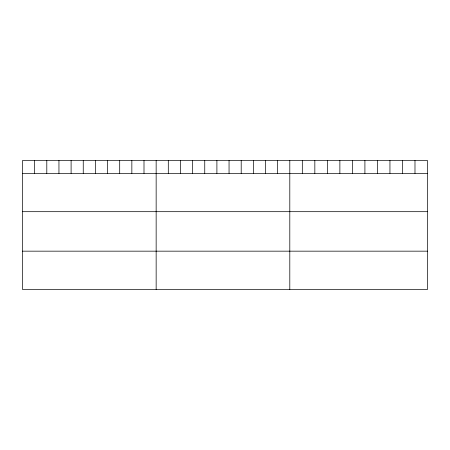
<?xml version="1.0" encoding="UTF-8"?>
<svg xmlns="http://www.w3.org/2000/svg" width="450" height="450" viewBox="0 0 450 450"><rect width="100%" height="100%" fill="white"/><g stroke="black" fill="none" stroke-linecap="round" stroke-linejoin="round"><path stroke-width="0.67" d="M427.5 173.368L427.5 289.479L22.5 289.479L22.5 160.521L427.5 160.521L427.5 173.368L22.5 173.368M22.5 211.686L427.5 211.686M22.5 251.162L427.5 251.162M414.984 160.521L414.984 173.368M402.463 160.521L402.463 173.368M389.947 160.521L389.947 173.368M377.426 160.521L377.426 173.368M364.911 160.521L364.911 173.368M352.389 160.521L352.389 173.368M339.874 160.521L339.874 173.368M327.353 160.521L327.353 173.368M314.837 160.521L314.837 173.368M302.316 160.521L302.316 173.368M289.8 160.521L289.8 289.479M277.65 160.521L277.65 173.368M265.5 160.521L265.5 173.368M253.35 160.521L253.35 173.368M241.2 160.521L241.2 173.368M229.05 160.521L229.05 173.368M216.9 160.521L216.9 173.368M204.75 160.521L204.75 173.368M192.6 160.521L192.6 173.368M180.45 160.521L180.45 173.368M168.3 160.521L168.3 173.368M156.15 160.521L156.15 289.479M144 160.521L144 173.368M131.85 160.521L131.85 173.368M119.7 160.521L119.7 173.368M107.55 160.521L107.55 173.368M95.4 160.521L95.4 173.368M83.25 160.521L83.25 173.368M71.1 160.521L71.1 173.368M58.95 160.521L58.95 173.368M46.8 160.521L46.8 173.368M34.65 160.521L34.65 173.368"/></g></svg>
